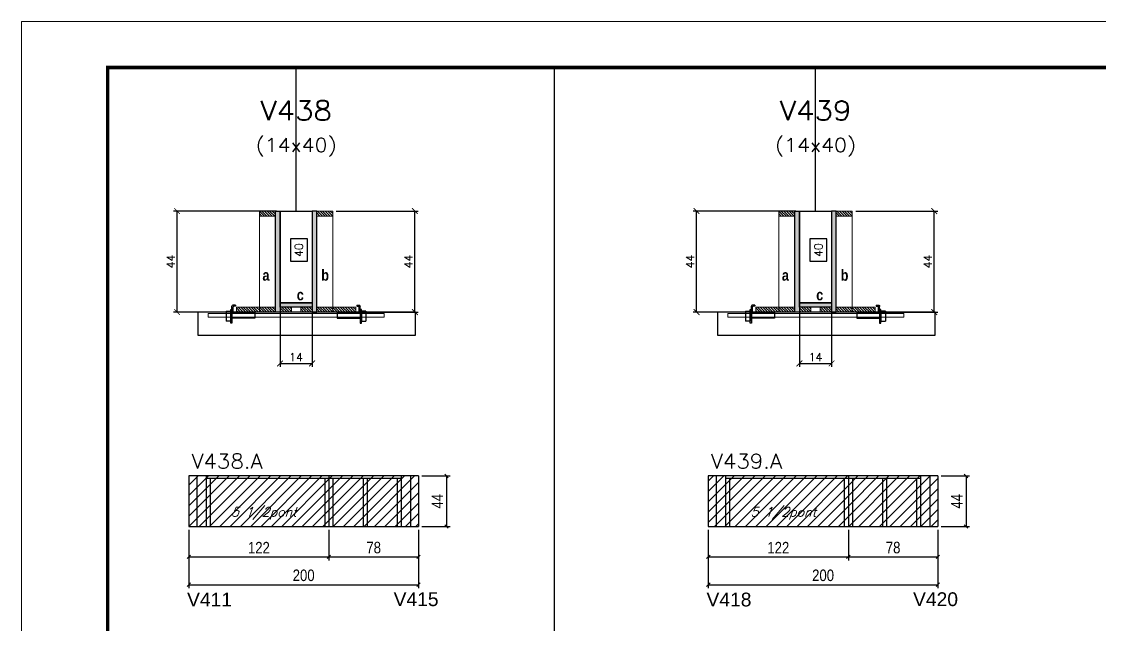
# Model space of a CAD drawing. Extents: x 137137 to 143418, y 10464 to 34486.
# Drawn here: x 137137 to 138076, y 21326 to 21851 of the extents above; entities that cross this region are included whole.
import ezdxf
from ezdxf.enums import TextEntityAlignment as Align

# ---------------------------------------------------------------- set-up
doc = ezdxf.new("R2010")
doc.units = 0
doc.linetypes.add('DASHED', pattern=[0.75, 0.5, -0.25])
doc.linetypes.add('HIDDEN', pattern=[0.375, 0.25, -0.125])
for name, color, linetype in [('5', 5, 'Continuous'), ('barrote', 251, 'Continuous'), ('COTA', 241, 'Continuous'), ('Cota Seção (2x)', 4, 'Continuous'), ('detalhes', 4, 'Continuous'), ('Painéis', 200, 'Continuous'), ('presilha', 1, 'Continuous'), ('Reaproveitamento', 251, 'Continuous'), ('SARR_2.2x7', 40, 'Continuous'), ('SARR_3.5x7', 81, 'Continuous'), ('texto', 7, 'Continuous'), ('Texto de Titulo', 7, 'Continuous'), ('Texto Qtd Sarr', 242, 'Continuous')]:
    doc.layers.add(name, color=color, linetype=linetype)
for name, color, linetype, lineweight in [('CONCRETO', 251, 'Continuous', 25), ('Folhas', 255, 'Continuous', 9), ('Hachura', 251, 'Continuous', 9), ('Madeira', 126, 'Continuous', 18), ('SARRAFO DE PRESSAO', 251, 'DASHED', 9), ('SCO-___-LAJ', 2, 'Continuous', 0), ('Texto Seção', 7, 'Continuous', 15)]:
    doc.layers.add(name, color=color, linetype=linetype, lineweight=lineweight)
doc.styles.add('COTA TECNICA', font='techl___.ttf', dxfattribs={"height": 10})
doc.styles.add('REGUA-120', font='ROMANS.shx', dxfattribs={"height": 15})
doc.styles.add('Romans', font='romans.shx')
doc.styles.get("Standard").update_dxf_attribs({"font": 'arial.ttf'})
doc.styles.add('TECNICA', font='techb___.ttf', dxfattribs={"height": 10})
doc.dimstyles.new('Cota Seção (2x)', dxfattribs={"dimtxt": 7, "dimasz": 5, "dimexe": 3, "dimexo": 3, "dimgap": 2, "dimtad": 3, "dimdec": 1, "dimlfac": 0.5, "dimzin": 12, "dimdsep": 46, "dimtxsty": 'Romans', "dimblk": 'ARCHTICK', "dimcen": 0, "dimclrd": 4, "dimclre": 4, "dimclrt": 1, "dimadec": 1, "dimazin": 3, "dimtfac": 1, "dimtdec": 1, "dimtmove": 0, "dimatfit": 3, "dimldrblk": 'OBLIQUE', "dimfxl": 1, "dimtolj": 1, "dimtzin": 12, "dimarcsym": 0})
doc.dimstyles.new('Cota Seção interna', dxfattribs={"dimtxt": 7, "dimasz": 6, "dimexe": 0.18, "dimexo": 2, "dimgap": -4, "dimtad": 3, "dimdec": 1, "dimlfac": 0.5, "dimzin": 12, "dimdsep": 46, "dimtxsty": 'Romans', "dimblk": 'ARCHTICK', "dimcen": 0.09, "dimse1": 1, "dimse2": 1, "dimsd1": 1, "dimsd2": 1, "dimclrd": 180, "dimclre": 5, "dimclrt": 1, "dimadec": 0, "dimazin": 3, "dimtfac": 1, "dimtdec": 1, "dimtofl": 0, "dimtmove": 0, "dimatfit": 3, "dimldrblk": 'ARCHTICK', "dimfxl": 1, "dimtolj": 1, "dimtzin": 0, "dimarcsym": 0})
doc.dimstyles.new('PAINEL', dxfattribs={"dimtxt": 10, "dimasz": 3, "dimexe": 3, "dimexo": 3, "dimgap": 3, "dimtad": 1, "dimdec": 1, "dimzin": 12, "dimdsep": 46, "dimtxsty": 'COTA TECNICA', "dimblk1": 'OBLIQUE', "dimblk2": 'OBLIQUE', "dimsah": 1, "dimcen": 0.9, "dimclrd": 4, "dimclre": 4, "dimclrt": 240, "dimadec": 1, "dimazin": 3, "dimtfac": 1, "dimtdec": 1, "dimtmove": 0, "dimatfit": 3, "dimfxl": 1, "dimtolj": 1, "dimtzin": 12, "dimarcsym": 0})
pattern_1 = [(315, (160309.0512, 13368.8062), (1.12253202, 1.12253202), [])]
pattern_2 = [(315, (160319.0512, 13368.8062), (1.12253202, 1.12253202), [])]
pattern_3 = [(315, (160761.5338, 13368.8062), (1.12253202, 1.12253202), [])]
pattern_4 = [(315, (160771.5338, 13368.8062), (1.12253202, 1.12253202), [])]
pattern_5 = [(45, (-13.5, -6891.4506), (-4.49012806, 4.49012806), [])]

# ---------------------------------------------------------------- blocks, each defined once
blk = doc.blocks.new('9999999999')
at = {"layer": 'Folhas'}
blk.add_lwpolyline([(98138.98, 34190.21), (99623.98, 34190.21), (99623.98, 35240.21), (98138.98, 35240.21)], close=True, dxfattribs=at)
at = {"layer": 'Folhas', "color": 30, "const_width": 3}
blk.add_lwpolyline([(98213.98, 34230.21), (99583.98, 34230.21), (99583.98, 35200.21), (98213.98, 35200.21)], close=True, dxfattribs=at)
blk = doc.blocks.new('_Oblique')
at = {"color": 0, "linetype": 'ByBlock', "lineweight": -2}
blk.add_line((-0.5, -0.5), (0.5, 0.5), dxfattribs=at)
blk = doc.blocks.new('*D1490')
at = {"layer": 'COTA', "color": 4, "linetype": 'ByBlock', "lineweight": -2, "transparency": 16777216}
for p, q in [((137283.03, 21408.75), (137283.03, 21358.05)), ((137483.03, 21408.75), (137483.03, 21358.05)), ((137283.03, 21361.05), (137483.03, 21361.05))]:
    blk.add_line(p, q, dxfattribs=at)
at = {"layer": 'Defpoints', "color": 0, "linetype": 'ByBlock', "transparency": 16777216}
for p in [(137283.03, 21411.75), (137483.03, 21411.75), (137483.03, 21361.05)]:
    blk.add_point(p, dxfattribs=at)
at = {"layer": 'COTA', "color": 4, "linetype": 'ByBlock', "lineweight": -2, "transparency": 16777216, "xscale": 3, "yscale": 3, "zscale": 3, "rotation": 180}
blk.add_blockref('_Oblique', (137283.03, 21361.05), dxfattribs=at)
at = {"layer": 'COTA', "color": 4, "linetype": 'ByBlock', "lineweight": -2, "transparency": 16777216, "xscale": 3, "yscale": 3, "zscale": 3}
blk.add_blockref('_Oblique', (137483.03, 21361.05), dxfattribs=at)
at = {"layer": 'COTA', "color": 240, "linetype": 'ByBlock', "transparency": 16777216, "insert": (137383.03, 21369.16), "char_height": 10, "attachment_point": 5, "style": 'COTA TECNICA'}
blk.add_mtext('\\A1;200', dxfattribs=at)
blk = doc.blocks.new('_ArchTick')
at = {"color": 0, "linetype": 'ByBlock', "const_width": 0.15}
blk.add_lwpolyline([(-0.5, -0.5), (0.5, 0.5)], dxfattribs=at)
blk = doc.blocks.new('*D1491')
at = {"layer": 'COTA', "color": 4, "lineweight": -2, "transparency": 16777216}
for p, q in [((137359.43, 21686.45), (137269.78, 21686.45)), ((137272.78, 21598.45), (137272.78, 21686.45)), ((137321.43, 21598.45), (137269.78, 21598.45))]:
    blk.add_line(p, q, dxfattribs=at)
at = {"layer": 'Defpoints', "color": 0, "transparency": 16777216}
for p in [(137272.78, 21686.45), (137362.43, 21686.45), (137324.43, 21598.45)]:
    blk.add_point(p, dxfattribs=at)
at = {"layer": 'COTA', "color": 4, "lineweight": -2, "transparency": 16777216, "xscale": 5, "yscale": 5, "zscale": 5}
for p, rotation in [((137272.78, 21686.45), 90), ((137272.78, 21598.45), 270)]:
    blk.add_blockref('_ArchTick', p, dxfattribs=dict(at, rotation=rotation))
at = {"layer": 'COTA', "color": 1, "transparency": 16777216, "insert": (137267.28, 21642.45), "char_height": 7, "attachment_point": 5, "rotation": 90, "style": 'Romans'}
blk.add_mtext('\\A1;44', dxfattribs=at)
blk = doc.blocks.new('*D1492')
at = {"layer": 'COTA', "color": 4, "lineweight": -2, "transparency": 16777216}
for p, q in [((137411.42, 21686.45), (137482.91, 21686.45)), ((137479.91, 21598.45), (137479.91, 21686.45)), ((137431.43, 21598.45), (137482.91, 21598.45))]:
    blk.add_line(p, q, dxfattribs=at)
at = {"layer": 'Defpoints', "color": 0, "transparency": 16777216}
for p in [(137408.42, 21686.45), (137479.91, 21686.45), (137428.43, 21598.45)]:
    blk.add_point(p, dxfattribs=at)
at = {"layer": 'COTA', "color": 4, "lineweight": -2, "transparency": 16777216, "xscale": 5, "yscale": 5, "zscale": 5}
for p, rotation in [((137479.91, 21686.45), 90), ((137479.91, 21598.45), 270)]:
    blk.add_blockref('_ArchTick', p, dxfattribs=dict(at, rotation=rotation))
at = {"layer": 'COTA', "color": 1, "transparency": 16777216, "insert": (137474.41, 21642.45), "char_height": 7, "attachment_point": 5, "rotation": 90, "style": 'Romans'}
blk.add_mtext('\\A1;44', dxfattribs=at)
blk = doc.blocks.new('*D1493')
at = {"layer": 'Cota Seção (2x)', "color": 180, "lineweight": -2, "transparency": 16777216}
for p, q in [((137386.43, 21662.12), (137371.43, 21662.12)), ((137371.43, 21662.12), (137371.43, 21642.78)), ((137386.43, 21642.78), (137386.43, 21662.12)), ((137371.43, 21642.78), (137386.43, 21642.78))]:
    blk.add_line(p, q, dxfattribs=at)
at = {"layer": 'Defpoints', "color": 0, "transparency": 16777216}
for p in [(137390.42, 21686.45), (137390.43, 21686.45), (137390.43, 21606.45)]:
    blk.add_point(p, dxfattribs=at)
at = {"layer": 'Cota Seção (2x)', "color": 1, "transparency": 16777216, "insert": (137378.93, 21652.45), "char_height": 7, "attachment_point": 5, "rotation": 90, "style": 'Romans'}
blk.add_mtext('\\A1;40', dxfattribs=at)
blk = doc.blocks.new('titulo1')
at = {"layer": 'Defpoints', "color": 252, "linetype": 'HIDDEN', "ltscale": 2}
blk.add_line((0, 0), (0, 125), dxfattribs=at)
at = {"layer": 'Defpoints', "style": 'Romans', "oblique": 15}
blk.add_attdef('FOLHA', text='', height=10, dxfattribs=at).set_placement((0, 15.58), align=Align.MIDDLE_CENTER)
at = {"layer": 'Texto Qtd Sarr', "color": 3, "style": 'Romans', "oblique": 15}
for tag, height, p in [('TITULO', 17, (0, 71.45)), ('SEÇÃO', 12, (0, 41.55))]:
    blk.add_attdef(tag, text='', height=height, dxfattribs=at).set_placement(p, align=Align.MIDDLE_CENTER)
blk = doc.blocks.new('PRESILHA METÁLICA 1')
at = {"layer": 'presilha'}
for p, q in [((6, 15.5), (7.5, 15.5)), ((6, -2.5), (6, 15.5)), ((7.5, 10.6), (7.5, 19.9)), ((7.5, 15.5), (7.5, -2.5)), ((12, 21), (8.6, 21)), ((9, 11.6), (9, 18.9)), ((12, 19.5), (9.6, 19.5)), ((12, 21), (12, 19.5)), ((0, 13), (6, 13)), ((0, 13), (0, 0)), ((6, 0), (0, 0)), ((6, 13), (6, 0)), ((37.5, 4.1), (7.5, 4.1)), ((37.5, 11), (9.6, 11)), ((37.5, 11), (37.5, 4.1)), ((7.5, -2.5), (6, -2.5))]:
    blk.add_line(p, q, dxfattribs=at)
for centre, radius, start, end in [((8.6, 19.9), 1.14, 90, 180), ((9.6, 18.9), 0.57, 90, 180), ((9.6, 11.6), 0.57, 180, 270)]:
    blk.add_arc(centre, radius, start, end, dxfattribs=at)
blk = doc.blocks.new('*D1494')
at = {"layer": 'COTA', "color": 4, "lineweight": -2, "transparency": 16777216}
for p, q in [((137362.43, 21599.85), (137362.43, 21550.72)), ((137390.43, 21599.85), (137390.43, 21550.72)), ((137362.43, 21553.72), (137390.43, 21553.72))]:
    blk.add_line(p, q, dxfattribs=at)
at = {"layer": 'Defpoints', "color": 0, "transparency": 16777216}
for p in [(137362.43, 21602.85), (137390.43, 21602.85), (137390.43, 21553.72)]:
    blk.add_point(p, dxfattribs=at)
at = {"layer": 'COTA', "color": 4, "lineweight": -2, "transparency": 16777216, "xscale": 5, "yscale": 5, "zscale": 5, "rotation": 180}
blk.add_blockref('_ArchTick', (137362.43, 21553.72), dxfattribs=at)
at = {"layer": 'COTA', "color": 4, "lineweight": -2, "transparency": 16777216, "xscale": 5, "yscale": 5, "zscale": 5}
blk.add_blockref('_ArchTick', (137390.43, 21553.72), dxfattribs=at)
at = {"layer": 'COTA', "color": 1, "transparency": 16777216, "insert": (137376.43, 21559.22), "char_height": 7, "attachment_point": 5, "style": 'Romans'}
blk.add_mtext('\\A1;14', dxfattribs=at)
blk = doc.blocks.new('*D1499')
at = {"layer": 'COTA', "color": 4, "linetype": 'ByBlock', "lineweight": -2, "transparency": 16777216}
for p, q in [((137486.03, 21455.75), (137510.56, 21455.75)), ((137507.56, 21455.75), (137507.56, 21411.75)), ((137486.03, 21411.75), (137510.56, 21411.75))]:
    blk.add_line(p, q, dxfattribs=at)
at = {"layer": 'Defpoints', "color": 0, "linetype": 'ByBlock', "transparency": 16777216}
for p in [(137483.03, 21455.75), (137483.03, 21411.75), (137507.56, 21411.75)]:
    blk.add_point(p, dxfattribs=at)
at = {"layer": 'COTA', "color": 4, "linetype": 'ByBlock', "lineweight": -2, "transparency": 16777216, "xscale": 3, "yscale": 3, "zscale": 3}
for p, rotation in [((137507.56, 21455.75), 90), ((137507.56, 21411.75), 270)]:
    blk.add_blockref('_Oblique', p, dxfattribs=dict(at, rotation=rotation))
at = {"layer": 'COTA', "color": 240, "linetype": 'ByBlock', "transparency": 16777216, "insert": (137499.49, 21433.75), "char_height": 10, "attachment_point": 5, "rotation": 90, "style": 'COTA TECNICA'}
blk.add_mtext('\\A1;44', dxfattribs=at)
blk = doc.blocks.new('*D1535')
at = {"layer": 'COTA', "color": 4, "linetype": 'ByBlock', "lineweight": -2, "transparency": 16777216}
for p, q in [((137735.51, 21408.75), (137735.51, 21358.05)), ((137935.51, 21408.75), (137935.51, 21358.05)), ((137735.51, 21361.05), (137935.51, 21361.05))]:
    blk.add_line(p, q, dxfattribs=at)
at = {"layer": 'Defpoints', "color": 0, "linetype": 'ByBlock', "transparency": 16777216}
for p in [(137735.51, 21411.75), (137935.51, 21411.75), (137935.51, 21361.05)]:
    blk.add_point(p, dxfattribs=at)
at = {"layer": 'COTA', "color": 4, "linetype": 'ByBlock', "lineweight": -2, "transparency": 16777216, "xscale": 3, "yscale": 3, "zscale": 3, "rotation": 180}
blk.add_blockref('_Oblique', (137735.51, 21361.05), dxfattribs=at)
at = {"layer": 'COTA', "color": 4, "linetype": 'ByBlock', "lineweight": -2, "transparency": 16777216, "xscale": 3, "yscale": 3, "zscale": 3}
blk.add_blockref('_Oblique', (137935.51, 21361.05), dxfattribs=at)
at = {"layer": 'COTA', "color": 240, "linetype": 'ByBlock', "transparency": 16777216, "insert": (137835.51, 21369.16), "char_height": 10, "attachment_point": 5, "style": 'COTA TECNICA'}
blk.add_mtext('\\A1;200', dxfattribs=at)
blk = doc.blocks.new('*D1536')
at = {"layer": 'COTA', "color": 4, "lineweight": -2, "transparency": 16777216}
for p, q in [((137811.91, 21686.45), (137722.26, 21686.45)), ((137725.26, 21598.45), (137725.26, 21686.45)), ((137773.91, 21598.45), (137722.26, 21598.45))]:
    blk.add_line(p, q, dxfattribs=at)
at = {"layer": 'Defpoints', "color": 0, "transparency": 16777216}
for p in [(137725.26, 21686.45), (137814.91, 21686.45), (137776.91, 21598.45)]:
    blk.add_point(p, dxfattribs=at)
at = {"layer": 'COTA', "color": 4, "lineweight": -2, "transparency": 16777216, "xscale": 5, "yscale": 5, "zscale": 5}
for p, rotation in [((137725.26, 21686.45), 90), ((137725.26, 21598.45), 270)]:
    blk.add_blockref('_ArchTick', p, dxfattribs=dict(at, rotation=rotation))
at = {"layer": 'COTA', "color": 1, "transparency": 16777216, "insert": (137719.76, 21642.45), "char_height": 7, "attachment_point": 5, "rotation": 90, "style": 'Romans'}
blk.add_mtext('\\A1;44', dxfattribs=at)
blk = doc.blocks.new('*D1537')
at = {"layer": 'COTA', "color": 4, "lineweight": -2, "transparency": 16777216}
for p, q in [((137863.9, 21686.45), (137935.39, 21686.45)), ((137932.39, 21598.45), (137932.39, 21686.45)), ((137883.91, 21598.45), (137935.39, 21598.45))]:
    blk.add_line(p, q, dxfattribs=at)
at = {"layer": 'Defpoints', "color": 0, "transparency": 16777216}
for p in [(137860.9, 21686.45), (137932.39, 21686.45), (137880.91, 21598.45)]:
    blk.add_point(p, dxfattribs=at)
at = {"layer": 'COTA', "color": 4, "lineweight": -2, "transparency": 16777216, "xscale": 5, "yscale": 5, "zscale": 5}
for p, rotation in [((137932.39, 21686.45), 90), ((137932.39, 21598.45), 270)]:
    blk.add_blockref('_ArchTick', p, dxfattribs=dict(at, rotation=rotation))
at = {"layer": 'COTA', "color": 1, "transparency": 16777216, "insert": (137926.89, 21642.45), "char_height": 7, "attachment_point": 5, "rotation": 90, "style": 'Romans'}
blk.add_mtext('\\A1;44', dxfattribs=at)
blk = doc.blocks.new('*D1538')
at = {"layer": 'Cota Seção (2x)', "color": 180, "lineweight": -2, "transparency": 16777216}
for p, q in [((137838.91, 21662.12), (137823.91, 21662.12)), ((137823.91, 21662.12), (137823.91, 21642.78)), ((137838.91, 21642.78), (137838.91, 21662.12)), ((137823.91, 21642.78), (137838.91, 21642.78))]:
    blk.add_line(p, q, dxfattribs=at)
at = {"layer": 'Defpoints', "color": 0, "transparency": 16777216}
for p in [(137842.9, 21686.45), (137842.91, 21686.45), (137842.91, 21606.45)]:
    blk.add_point(p, dxfattribs=at)
at = {"layer": 'Cota Seção (2x)', "color": 1, "transparency": 16777216, "insert": (137831.41, 21652.45), "char_height": 7, "attachment_point": 5, "rotation": 90, "style": 'Romans'}
blk.add_mtext('\\A1;40', dxfattribs=at)
blk = doc.blocks.new('*D1539')
at = {"layer": 'COTA', "color": 4, "lineweight": -2, "transparency": 16777216}
for p, q in [((137814.91, 21599.85), (137814.91, 21550.72)), ((137842.91, 21599.85), (137842.91, 21550.72)), ((137814.91, 21553.72), (137842.91, 21553.72))]:
    blk.add_line(p, q, dxfattribs=at)
at = {"layer": 'Defpoints', "color": 0, "transparency": 16777216}
for p in [(137814.91, 21602.85), (137842.91, 21602.85), (137842.91, 21553.72)]:
    blk.add_point(p, dxfattribs=at)
at = {"layer": 'COTA', "color": 4, "lineweight": -2, "transparency": 16777216, "xscale": 5, "yscale": 5, "zscale": 5, "rotation": 180}
blk.add_blockref('_ArchTick', (137814.91, 21553.72), dxfattribs=at)
at = {"layer": 'COTA', "color": 4, "lineweight": -2, "transparency": 16777216, "xscale": 5, "yscale": 5, "zscale": 5}
blk.add_blockref('_ArchTick', (137842.91, 21553.72), dxfattribs=at)
at = {"layer": 'COTA', "color": 1, "transparency": 16777216, "insert": (137828.91, 21559.22), "char_height": 7, "attachment_point": 5, "style": 'Romans'}
blk.add_mtext('\\A1;14', dxfattribs=at)
blk = doc.blocks.new('*D1540')
at = {"layer": 'COTA', "color": 4, "linetype": 'ByBlock', "lineweight": -2, "transparency": 16777216}
for p, q in [((137938.51, 21455.75), (137963.04, 21455.75)), ((137960.04, 21455.75), (137960.04, 21411.75)), ((137938.51, 21411.75), (137963.04, 21411.75))]:
    blk.add_line(p, q, dxfattribs=at)
at = {"layer": 'Defpoints', "color": 0, "linetype": 'ByBlock', "transparency": 16777216}
for p in [(137935.51, 21455.75), (137935.51, 21411.75), (137960.04, 21411.75)]:
    blk.add_point(p, dxfattribs=at)
at = {"layer": 'COTA', "color": 4, "linetype": 'ByBlock', "lineweight": -2, "transparency": 16777216, "xscale": 3, "yscale": 3, "zscale": 3}
for p, rotation in [((137960.04, 21455.75), 90), ((137960.04, 21411.75), 270)]:
    blk.add_blockref('_Oblique', p, dxfattribs=dict(at, rotation=rotation))
at = {"layer": 'COTA', "color": 240, "linetype": 'ByBlock', "transparency": 16777216, "insert": (137951.97, 21433.75), "char_height": 10, "attachment_point": 5, "rotation": 90, "style": 'COTA TECNICA'}
blk.add_mtext('\\A1;44', dxfattribs=at)
blk = doc.blocks.new('*D1543')
at = {"layer": 'COTA', "color": 4, "linetype": 'ByBlock', "lineweight": -2, "transparency": 16777216}
for p, q in [((137283.03, 21408.75), (137283.03, 21382.23)), ((137405.03, 21408.75), (137405.03, 21382.23)), ((137283.03, 21385.23), (137405.03, 21385.23))]:
    blk.add_line(p, q, dxfattribs=at)
at = {"layer": 'Defpoints', "color": 0, "linetype": 'ByBlock', "transparency": 16777216}
for p in [(137283.03, 21411.75), (137405.03, 21411.75), (137405.03, 21385.23)]:
    blk.add_point(p, dxfattribs=at)
at = {"layer": 'COTA', "color": 4, "linetype": 'ByBlock', "lineweight": -2, "transparency": 16777216, "xscale": 3, "yscale": 3, "zscale": 3, "rotation": 180}
blk.add_blockref('_Oblique', (137283.03, 21385.23), dxfattribs=at)
at = {"layer": 'COTA', "color": 4, "linetype": 'ByBlock', "lineweight": -2, "transparency": 16777216, "xscale": 3, "yscale": 3, "zscale": 3}
blk.add_blockref('_Oblique', (137405.03, 21385.23), dxfattribs=at)
at = {"layer": 'COTA', "color": 240, "linetype": 'ByBlock', "transparency": 16777216, "insert": (137344.03, 21393.28), "char_height": 10, "attachment_point": 5, "style": 'COTA TECNICA'}
blk.add_mtext('\\A1;122', dxfattribs=at)
blk = doc.blocks.new('*D1544')
at = {"layer": 'COTA', "color": 4, "linetype": 'ByBlock', "lineweight": -2, "transparency": 16777216}
for p, q in [((137405.03, 21408.75), (137405.03, 21382.23)), ((137483.03, 21408.75), (137483.03, 21382.23)), ((137405.03, 21385.23), (137483.03, 21385.23))]:
    blk.add_line(p, q, dxfattribs=at)
at = {"layer": 'Defpoints', "color": 0, "linetype": 'ByBlock', "transparency": 16777216}
for p in [(137405.03, 21411.75), (137483.03, 21411.75), (137483.03, 21385.23)]:
    blk.add_point(p, dxfattribs=at)
at = {"layer": 'COTA', "color": 4, "linetype": 'ByBlock', "lineweight": -2, "transparency": 16777216, "xscale": 3, "yscale": 3, "zscale": 3, "rotation": 180}
blk.add_blockref('_Oblique', (137405.03, 21385.23), dxfattribs=at)
at = {"layer": 'COTA', "color": 4, "linetype": 'ByBlock', "lineweight": -2, "transparency": 16777216, "xscale": 3, "yscale": 3, "zscale": 3}
blk.add_blockref('_Oblique', (137483.03, 21385.23), dxfattribs=at)
at = {"layer": 'COTA', "color": 240, "linetype": 'ByBlock', "transparency": 16777216, "insert": (137444.03, 21393.32), "char_height": 10, "attachment_point": 5, "style": 'COTA TECNICA'}
blk.add_mtext('\\A1;78', dxfattribs=at)
blk = doc.blocks.new('*D1547')
at = {"layer": 'COTA', "color": 4, "linetype": 'ByBlock', "lineweight": -2, "transparency": 16777216}
for p, q in [((137735.51, 21408.75), (137735.51, 21382.23)), ((137857.51, 21408.75), (137857.51, 21382.23)), ((137735.51, 21385.23), (137857.51, 21385.23))]:
    blk.add_line(p, q, dxfattribs=at)
at = {"layer": 'Defpoints', "color": 0, "linetype": 'ByBlock', "transparency": 16777216}
for p in [(137735.51, 21411.75), (137857.51, 21411.75), (137857.51, 21385.23)]:
    blk.add_point(p, dxfattribs=at)
at = {"layer": 'COTA', "color": 4, "linetype": 'ByBlock', "lineweight": -2, "transparency": 16777216, "xscale": 3, "yscale": 3, "zscale": 3, "rotation": 180}
blk.add_blockref('_Oblique', (137735.51, 21385.23), dxfattribs=at)
at = {"layer": 'COTA', "color": 4, "linetype": 'ByBlock', "lineweight": -2, "transparency": 16777216, "xscale": 3, "yscale": 3, "zscale": 3}
blk.add_blockref('_Oblique', (137857.51, 21385.23), dxfattribs=at)
at = {"layer": 'COTA', "color": 240, "linetype": 'ByBlock', "transparency": 16777216, "insert": (137796.51, 21393.28), "char_height": 10, "attachment_point": 5, "style": 'COTA TECNICA'}
blk.add_mtext('\\A1;122', dxfattribs=at)
blk = doc.blocks.new('*D1548')
at = {"layer": 'COTA', "color": 4, "linetype": 'ByBlock', "lineweight": -2, "transparency": 16777216}
for p, q in [((137857.51, 21408.75), (137857.51, 21382.23)), ((137935.51, 21408.75), (137935.51, 21382.23)), ((137857.51, 21385.23), (137935.51, 21385.23))]:
    blk.add_line(p, q, dxfattribs=at)
at = {"layer": 'Defpoints', "color": 0, "linetype": 'ByBlock', "transparency": 16777216}
for p in [(137857.51, 21411.75), (137935.51, 21411.75), (137935.51, 21385.23)]:
    blk.add_point(p, dxfattribs=at)
at = {"layer": 'COTA', "color": 4, "linetype": 'ByBlock', "lineweight": -2, "transparency": 16777216, "xscale": 3, "yscale": 3, "zscale": 3, "rotation": 180}
blk.add_blockref('_Oblique', (137857.51, 21385.23), dxfattribs=at)
at = {"layer": 'COTA', "color": 4, "linetype": 'ByBlock', "lineweight": -2, "transparency": 16777216, "xscale": 3, "yscale": 3, "zscale": 3}
blk.add_blockref('_Oblique', (137935.51, 21385.23), dxfattribs=at)
at = {"layer": 'COTA', "color": 240, "linetype": 'ByBlock', "transparency": 16777216, "insert": (137896.51, 21393.32), "char_height": 10, "attachment_point": 5, "style": 'COTA TECNICA'}
blk.add_mtext('\\A1;78', dxfattribs=at)

msp = doc.modelspace()

# ---------------------------------------------------------------- hatches: boundary and pattern name
at = {"layer": 'Hachura'}
h = msp.add_hatch(dxfattribs=at)
h.set_pattern_fill('ANSI31', color=256, scale=0.5, angle=270, style=0)
h.set_pattern_definition([(315, (160319.0512, 13378.8062), (1.12253202, 1.12253202), [])])
h.paths.add_polyline_path([(137358.43, 21682.05), (137358.43, 21686.45), (137344.43, 21686.45), (137344.43, 21682.05)])
h = msp.add_hatch(color=256, dxfattribs=at)
h.dxf.hatch_style = 1
h.paths.add_polyline_path([(137358.43, 21686.45), (137362.43, 21686.45), (137362.43, 21598.45), (137358.43, 21598.45)])
h = msp.add_hatch(color=256, dxfattribs=at)
h.dxf.hatch_style = 1
h.paths.add_polyline_path([(137394.42, 21686.45), (137390.42, 21686.45), (137390.43, 21598.45), (137394.43, 21598.45)])
h = msp.add_hatch(dxfattribs=at)
h.set_pattern_fill('ANSI31', color=256, scale=0.5, angle=270, style=0)
h.set_pattern_definition([(315, (160309.0608, 13378.8062), (1.12253202, 1.12253202), [])])
h.paths.add_polyline_path([(137394.42, 21682.05), (137394.42, 21686.45), (137408.42, 21686.45), (137408.42, 21682.05)])
h = msp.add_hatch(dxfattribs=at)
h.set_pattern_fill('ANSI31', color=256, scale=0.5, angle=270, style=0)
h.set_pattern_definition([(315, (160771.5338, 13378.8062), (1.12253202, 1.12253202), [])])
h.paths.add_polyline_path([(137810.91, 21682.05), (137810.91, 21686.45), (137796.91, 21686.45), (137796.91, 21682.05)])
h = msp.add_hatch(color=256, dxfattribs=at)
h.dxf.hatch_style = 1
h.paths.add_polyline_path([(137810.91, 21686.45), (137814.91, 21686.45), (137814.91, 21598.45), (137810.91, 21598.45)])
h = msp.add_hatch(color=256, dxfattribs=at)
h.dxf.hatch_style = 1
h.paths.add_polyline_path([(137846.9, 21686.45), (137842.9, 21686.45), (137842.91, 21598.45), (137846.91, 21598.45)])
h = msp.add_hatch(dxfattribs=at)
h.set_pattern_fill('ANSI31', color=256, scale=0.5, angle=270, style=0)
h.set_pattern_definition([(315, (160761.5435, 13378.8062), (1.12253202, 1.12253202), [])])
h.paths.add_polyline_path([(137846.9, 21682.05), (137846.9, 21686.45), (137860.9, 21686.45), (137860.9, 21682.05)])
h = msp.add_hatch(color=256, dxfattribs=at)
h.dxf.hatch_style = 1
h.paths.add_polyline_path([(137362.43, 21602.85), (137362.43, 21606.45), (137390.43, 21606.45), (137390.43, 21602.85)])
h = msp.add_hatch(color=256, dxfattribs=at)
h.dxf.hatch_style = 1
h.paths.add_polyline_path([(137814.91, 21602.85), (137814.91, 21606.45), (137842.91, 21606.45), (137842.91, 21602.85)])
h = msp.add_hatch(dxfattribs=at)
h.set_pattern_fill('ANSI31', color=256, scale=0.5, angle=270, style=0)
h.set_pattern_definition(pattern_2)
h.paths.add_polyline_path([(137324.43, 21598.45), (137324.43, 21602.85), (137344.43, 21602.85), (137344.43, 21598.45)])
h = msp.add_hatch(dxfattribs=at)
h.set_pattern_fill('ANSI31', color=256, scale=0.5, angle=270, style=0)
h.set_pattern_definition([(315, (160319.0512, 13295.2062), (1.12253202, 1.12253202), [])])
h.paths.add_polyline_path([(137358.43, 21598.45), (137358.43, 21602.85), (137344.43, 21602.85), (137344.43, 21598.45)])
h = msp.add_hatch(dxfattribs=at)
h.set_pattern_fill('ANSI31', color=256, scale=0.5, angle=270, style=0)
h.set_pattern_definition(pattern_2)
h.paths.add_polyline_path([(137362.43, 21598.45), (137362.43, 21602.85), (137372.43, 21602.85), (137372.43, 21598.45)])
h = msp.add_hatch(dxfattribs=at)
h.set_pattern_fill('ANSI31', color=256, scale=0.5, angle=270, style=0)
h.set_pattern_definition(pattern_1)
h.paths.add_polyline_path([(137390.43, 21598.45), (137390.43, 21602.85), (137380.43, 21602.85), (137380.43, 21598.45)])
h = msp.add_hatch(dxfattribs=at)
h.set_pattern_fill('ANSI31', color=256, scale=0.5, angle=270, style=0)
h.set_pattern_definition([(315, (160309.0512, 13295.2062), (1.12253202, 1.12253202), [])])
h.paths.add_polyline_path([(137394.43, 21598.45), (137394.43, 21602.85), (137408.43, 21602.85), (137408.43, 21598.45)])
h = msp.add_hatch(dxfattribs=at)
h.set_pattern_fill('ANSI31', color=256, scale=0.5, angle=270, style=0)
h.set_pattern_definition(pattern_1)
h.paths.add_polyline_path([(137428.43, 21598.45), (137428.43, 21602.85), (137408.43, 21602.85), (137408.43, 21598.45)])
h = msp.add_hatch(dxfattribs=at)
h.set_pattern_fill('ANSI31', color=256, scale=0.5, angle=270, style=0)
h.set_pattern_definition(pattern_4)
h.paths.add_polyline_path([(137776.91, 21598.45), (137776.91, 21602.85), (137796.91, 21602.85), (137796.91, 21598.45)])
h = msp.add_hatch(dxfattribs=at)
h.set_pattern_fill('ANSI31', color=256, scale=0.5, angle=270, style=0)
h.set_pattern_definition([(315, (160771.5338, 13295.2062), (1.12253202, 1.12253202), [])])
h.paths.add_polyline_path([(137810.91, 21598.45), (137810.91, 21602.85), (137796.91, 21602.85), (137796.91, 21598.45)])
h = msp.add_hatch(dxfattribs=at)
h.set_pattern_fill('ANSI31', color=256, scale=0.5, angle=270, style=0)
h.set_pattern_definition(pattern_4)
h.paths.add_polyline_path([(137814.91, 21598.45), (137814.91, 21602.85), (137824.91, 21602.85), (137824.91, 21598.45)])
h = msp.add_hatch(dxfattribs=at)
h.set_pattern_fill('ANSI31', color=256, scale=0.5, angle=270, style=0)
h.set_pattern_definition(pattern_3)
h.paths.add_polyline_path([(137842.91, 21598.45), (137842.91, 21602.85), (137832.91, 21602.85), (137832.91, 21598.45)])
h = msp.add_hatch(dxfattribs=at)
h.set_pattern_fill('ANSI31', color=256, scale=0.5, angle=270, style=0)
h.set_pattern_definition([(315, (160761.5338, 13295.2062), (1.12253202, 1.12253202), [])])
h.paths.add_polyline_path([(137846.91, 21598.45), (137846.91, 21602.85), (137860.91, 21602.85), (137860.91, 21598.45)])
h = msp.add_hatch(dxfattribs=at)
h.set_pattern_fill('ANSI31', color=256, scale=0.5, angle=270, style=0)
h.set_pattern_definition(pattern_3)
h.paths.add_polyline_path([(137880.91, 21598.45), (137880.91, 21602.85), (137860.91, 21602.85), (137860.91, 21598.45)])
at = {"layer": 'Reaproveitamento', "linetype": 'ByBlock'}
h = msp.add_hatch(dxfattribs=at)
h.set_pattern_fill('ANSI31', color=256, scale=2)
h.set_pattern_definition(pattern_5)
h.paths.add_polyline_path([(137283.03, 21455.75), (137283.03, 21411.75), (137405.03, 21411.75), (137405.03, 21455.75)])
h = msp.add_hatch(dxfattribs=at)
h.set_pattern_fill('ANSI31', color=256, scale=2)
h.set_pattern_definition(pattern_5)
h.paths.add_polyline_path([(137405.03, 21455.75), (137405.03, 21411.75), (137483.03, 21411.75), (137483.03, 21455.75)])
h = msp.add_hatch(dxfattribs=at)
h.set_pattern_fill('ANSI31', color=256, scale=2)
h.set_pattern_definition(pattern_5)
h.paths.add_polyline_path([(137735.51, 21455.75), (137735.51, 21411.75), (137857.51, 21411.75), (137857.51, 21455.75)])
h = msp.add_hatch(dxfattribs=at)
h.set_pattern_fill('ANSI31', color=256, scale=2)
h.set_pattern_definition(pattern_5)
h.paths.add_polyline_path([(137857.51, 21455.75), (137857.51, 21411.75), (137935.51, 21411.75), (137935.51, 21455.75)])

# ---------------------------------------------------------------- linework, layer by layer
at = {"layer": 'barrote'}
for points in [[(137290.98, 21578.45), (137480.56, 21578.45), (137480.56, 21598.45), (137290.98, 21598.45)], [(137743.46, 21578.45), (137933.04, 21578.45), (137933.04, 21598.45), (137743.46, 21598.45)]]:
    msp.add_lwpolyline(points, close=True, dxfattribs=at)
at = {"layer": 'CONCRETO'}
for points in [[(137362.43, 21686.45), (137362.43, 21686.45), (137362.43, 21686.45), (137362.43, 21686.45), (137390.43, 21686.45), (137390.43, 21686.45), (137390.43, 21686.45), (137390.43, 21606.45), (137362.43, 21606.45), (137362.43, 21686.45)], [(137814.91, 21686.45), (137814.91, 21686.45), (137814.91, 21686.45), (137814.91, 21686.45), (137842.91, 21686.45), (137842.91, 21686.45), (137842.91, 21686.45), (137842.91, 21606.45), (137814.91, 21606.45), (137814.91, 21686.45)]]:
    msp.add_lwpolyline(points, close=True, dxfattribs=at)
at = {"layer": 'COTA', "linetype": 'ByBlock'}
msp.add_line((137601.16, 21811.45), (137601.16, 21040.69), dxfattribs=at)
at = {"layer": 'Madeira'}
for points in [[(137358.43, 21682.05), (137358.43, 21686.45), (137344.43, 21686.45), (137344.43, 21682.05)], [(137358.43, 21686.45), (137344.43, 21686.45), (137344.43, 21598.45), (137358.43, 21598.45)], [(137394.42, 21682.05), (137394.42, 21686.45), (137408.42, 21686.45), (137408.42, 21682.05)], [(137394.42, 21686.45), (137408.42, 21686.45), (137408.43, 21598.45), (137394.43, 21598.45)], [(137810.91, 21682.05), (137810.91, 21686.45), (137796.91, 21686.45), (137796.91, 21682.05)], [(137810.91, 21686.45), (137796.91, 21686.45), (137796.91, 21598.45), (137810.91, 21598.45)], [(137846.9, 21682.05), (137846.9, 21686.45), (137860.9, 21686.45), (137860.9, 21682.05)], [(137846.9, 21686.45), (137860.9, 21686.45), (137860.91, 21598.45), (137846.91, 21598.45)], [(137324.43, 21598.45), (137324.43, 21602.85), (137344.43, 21602.85), (137344.43, 21598.45)], [(137358.43, 21598.45), (137358.43, 21602.85), (137344.43, 21602.85), (137344.43, 21598.45)], [(137362.43, 21598.45), (137362.43, 21602.85), (137372.43, 21602.85), (137372.43, 21598.45)], [(137390.43, 21598.45), (137390.43, 21602.85), (137380.43, 21602.85), (137380.43, 21598.45)], [(137394.43, 21598.45), (137394.43, 21602.85), (137408.43, 21602.85), (137408.43, 21598.45)], [(137428.43, 21598.45), (137428.43, 21602.85), (137408.43, 21602.85), (137408.43, 21598.45)], [(137776.91, 21598.45), (137776.91, 21602.85), (137796.91, 21602.85), (137796.91, 21598.45)], [(137810.91, 21598.45), (137810.91, 21602.85), (137796.91, 21602.85), (137796.91, 21598.45)], [(137814.91, 21598.45), (137814.91, 21602.85), (137824.91, 21602.85), (137824.91, 21598.45)], [(137842.91, 21598.45), (137842.91, 21602.85), (137832.91, 21602.85), (137832.91, 21598.45)], [(137846.91, 21598.45), (137846.91, 21602.85), (137860.91, 21602.85), (137860.91, 21598.45)], [(137880.91, 21598.45), (137880.91, 21602.85), (137860.91, 21602.85), (137860.91, 21598.45)]]:
    msp.add_lwpolyline(points, close=True, dxfattribs=at)
at = {"layer": 'Painéis', "linetype": 'ByBlock'}
for p, q in [((137283.03, 21455.75), (137283.03, 21411.75)), ((137483.03, 21455.75), (137283.03, 21455.75)), ((137405.03, 21455.75), (137405.03, 21411.75)), ((137483.03, 21455.75), (137483.03, 21411.75)), ((137735.51, 21455.75), (137735.51, 21411.75)), ((137935.51, 21455.75), (137735.51, 21455.75)), ((137857.51, 21455.75), (137857.51, 21411.75)), ((137935.51, 21455.75), (137935.51, 21411.75)), ((137283.03, 21411.75), (137483.03, 21411.75)), ((137735.51, 21411.75), (137935.51, 21411.75))]:
    msp.add_line(p, q, dxfattribs=at)
at = {"layer": 'Painéis'}
for points in [[(137358.43, 21686.45), (137362.43, 21686.45), (137362.43, 21598.45), (137358.43, 21598.45)], [(137394.42, 21686.45), (137390.42, 21686.45), (137390.43, 21598.45), (137394.43, 21598.45)], [(137810.91, 21686.45), (137814.91, 21686.45), (137814.91, 21598.45), (137810.91, 21598.45)], [(137846.9, 21686.45), (137842.9, 21686.45), (137842.91, 21598.45), (137846.91, 21598.45)], [(137362.43, 21602.85), (137362.43, 21606.45), (137390.43, 21606.45), (137390.43, 21602.85)], [(137814.91, 21602.85), (137814.91, 21606.45), (137842.91, 21606.45), (137842.91, 21602.85)]]:
    msp.add_lwpolyline(points, close=True, dxfattribs=at)
at = {"layer": 'SARR_2.2x7', "linetype": 'Continuous'}
for p, q in [((137290.03, 21455.75), (137290.03, 21411.75)), ((137476.03, 21455.75), (137476.03, 21411.75)), ((137742.51, 21455.75), (137742.51, 21411.75)), ((137928.51, 21455.75), (137928.51, 21411.75)), ((137405.03, 21453.55), (137298.03, 21453.55)), ((137468.03, 21453.55), (137405.03, 21453.55)), ((137857.51, 21453.55), (137750.51, 21453.55)), ((137920.51, 21453.55), (137857.51, 21453.55))]:
    msp.add_line(p, q, dxfattribs=at)
at = {"layer": 'SARR_3.5x7'}
for p, q in [((137298.03, 21455.75), (137298.03, 21411.75)), ((137468.03, 21455.75), (137468.03, 21411.75)), ((137750.51, 21455.75), (137750.51, 21411.75)), ((137920.51, 21455.75), (137920.51, 21411.75)), ((137301.53, 21453.55), (137301.53, 21411.75)), ((137401.53, 21453.55), (137401.53, 21411.75)), ((137408.53, 21453.55), (137408.53, 21411.75)), ((137434.78, 21453.55), (137434.78, 21411.75)), ((137438.28, 21453.55), (137438.28, 21411.75)), ((137464.53, 21453.55), (137464.53, 21411.75)), ((137754.01, 21453.55), (137754.01, 21411.75)), ((137854.01, 21453.55), (137854.01, 21411.75)), ((137861.01, 21453.55), (137861.01, 21411.75)), ((137887.26, 21453.55), (137887.26, 21411.75)), ((137890.76, 21453.55), (137890.76, 21411.75)), ((137917.01, 21453.55), (137917.01, 21411.75))]:
    msp.add_line(p, q, dxfattribs=at)
at = {"layer": 'SCO-___-LAJ', "color": 1}
for points in [[(137299.98, 21597.12), (137453.24, 21597.12), (137453.24, 21593.92), (137299.98, 21593.92)], [(137752.46, 21597.12), (137905.73, 21597.12), (137905.73, 21593.92), (137752.46, 21593.92)]]:
    msp.add_lwpolyline(points, close=True, dxfattribs=at)

# ---------------------------------------------------------------- block references
at = {"layer": 'presilha', "yscale": 0.6666666666666666, "zscale": 0.6666666666666666}
for p, xscale in [((137315.56, 21590.48), 0.6666666666666666), ((137437.3, 21590.48), -0.6666666666666666), ((137768.05, 21590.48), 0.6666666666666666), ((137889.78, 21590.48), -0.6666666666666666)]:
    msp.add_blockref('PRESILHA METÁLICA 1', p, dxfattribs=dict(at, xscale=xscale))
at = {"layer": 'SARRAFO DE PRESSAO', "color": 6, "linetype": 'ByBlock'}
msp.add_blockref('9999999999', (38998.31, -13388.76), dxfattribs=at)
at = {"layer": 'Texto Seção'}
ref = msp.add_blockref('titulo1', (137376.43, 21686.45), dxfattribs=at)
ref.add_attrib('TITULO', 'V438', dxfattribs={"layer": 'Texto de Titulo', "color": 7, "height": 17, "style": 'Romans', "width": 1.1}).set_placement((137376.43, 21773.95), align=Align.MIDDLE_CENTER)
ref.add_attrib('SEÇÃO', '(14x40)', dxfattribs={"layer": 'Texto de Titulo', "color": 7, "height": 12, "style": 'Romans', "width": 1.1}).set_placement((137376.43, 21743.95), align=Align.MIDDLE_CENTER)
ref = msp.add_blockref('titulo1', (137828.91, 21686.45), dxfattribs=at)
ref.add_attrib('TITULO', 'V439', dxfattribs={"layer": 'Texto de Titulo', "color": 7, "height": 17, "style": 'Romans', "width": 1.1}).set_placement((137828.91, 21773.95), align=Align.MIDDLE_CENTER)
ref.add_attrib('SEÇÃO', '(14x40)', dxfattribs={"layer": 'Texto de Titulo', "color": 7, "height": 12, "style": 'Romans', "width": 1.1}).set_placement((137828.91, 21743.95), align=Align.MIDDLE_CENTER)

# ---------------------------------------------------------------- texts
at = {"layer": '5', "linetype": 'Continuous'}
for s, p in [('V411', (137281.48, 21342.12)), ('V415', (137461.4, 21342.42)), ('V418', (137733.96, 21342.12)), ('V420', (137913.89, 21342.42))]:
    msp.add_text(s, height=12, rotation=0.00004, dxfattribs=at).set_placement(p)
at = {"layer": 'detalhes', "style": 'TECNICA'}
for s, p in [('b', (137398.36, 21625.78)), ('b', (137850.85, 21625.78)), ('a', (137347.13, 21625.79)), ('a', (137799.61, 21625.79)), ('c', (137377.03, 21608.69)), ('c', (137829.51, 21608.69))]:
    msp.add_text(s, height=9.6, dxfattribs=at).set_placement(p)
at = {"layer": 'texto', "color": 2, "char_height": 8, "attachment_point": 5, "style": 'Romans'}
for insert in [(137348.41, 21423.14), (137800.9, 21423.14)]:
    msp.add_mtext('{\\Q19;\\C256;5 1/2pont}', dxfattribs=dict(at, insert=insert))
at = {"layer": 'Texto Seção', "style": 'REGUA-120', "width": 1.05}
for s, p in [('V438.A', (137285.24, 21462.12)), ('V439.A', (137737.73, 21462.12))]:
    msp.add_text(s, height=13, dxfattribs=at).set_placement(p)

# ---------------------------------------------------------------- dimensions: what is measured, and where the dimension line sits
at = {"layer": 'COTA'}
for base, p1, p2, picture, middle in [((137272.78, 21686.45), (137324.43, 21598.45), (137362.43, 21686.45), '*D1491', (137267.28, 21642.45)), ((137479.91, 21686.45), (137428.43, 21598.45), (137408.42, 21686.45), '*D1492', (137474.41, 21642.45)), ((137725.26, 21686.45), (137776.91, 21598.45), (137814.91, 21686.45), '*D1536', (137719.76, 21642.45)), ((137932.39, 21686.45), (137880.91, 21598.45), (137860.9, 21686.45), '*D1537', (137926.89, 21642.45))]:
    dim = msp.add_linear_dim(base=base, p1=p1, p2=p2, angle=90, dimstyle='Cota Seção (2x)', dxfattribs=at)
    dim.commit()
    dim.dimension.update_dxf_attribs({"geometry": picture, "text_midpoint": middle})
for base, p1, p2, picture, middle in [((137390.43, 21553.72), (137362.43, 21602.85), (137390.43, 21602.85), '*D1494', (137376.43, 21559.22)), ((137842.91, 21553.72), (137814.91, 21602.85), (137842.91, 21602.85), '*D1539', (137828.91, 21559.22))]:
    dim = msp.add_linear_dim(base=base, p1=p1, p2=p2, dimstyle='Cota Seção (2x)', dxfattribs=at)
    dim.commit()
    dim.dimension.update_dxf_attribs({"geometry": picture, "text_midpoint": middle})
at = {"layer": 'COTA', "linetype": 'ByBlock'}
for base, p1, p2, picture, middle in [((137507.56, 21411.75), (137483.03, 21455.75), (137483.03, 21411.75), '*D1499', (137499.49, 21433.75)), ((137960.04, 21411.75), (137935.51, 21455.75), (137935.51, 21411.75), '*D1540', (137951.97, 21433.75))]:
    dim = msp.add_linear_dim(base=base, p1=p1, p2=p2, angle=90, dimstyle='PAINEL', dxfattribs=at)
    dim.commit()
    dim.dimension.update_dxf_attribs({"geometry": picture, "text_midpoint": middle})
for p1, p2, picture, middle in [((137283.03, 21411.75), (137483.03, 21411.75), '*D1490', (137383.03, 21369.16)), ((137735.51, 21411.75), (137935.51, 21411.75), '*D1535', (137835.51, 21369.16))]:
    dim = msp.add_aligned_dim(p1=p1, p2=p2, distance=-50.7, dimstyle='PAINEL', dxfattribs=at)
    dim.commit()
    dim.dimension.update_dxf_attribs({"geometry": picture, "text_midpoint": middle})
for base, p1, p2, picture, middle in [((137405.03, 21385.23), (137283.03, 21411.75), (137405.03, 21411.75), '*D1543', (137344.03, 21393.28)), ((137857.51, 21385.23), (137735.51, 21411.75), (137857.51, 21411.75), '*D1547', (137796.51, 21393.28))]:
    dim = msp.add_linear_dim(base=base, p1=p1, p2=p2, dimstyle='PAINEL', dxfattribs=at)
    dim.commit()
    dim.dimension.update_dxf_attribs({"geometry": picture, "text_midpoint": middle})
for base, p1, p2, picture, middle in [((137483.03, 21385.23), (137405.03, 21411.75), (137483.03, 21411.75), '*D1544', (137444.03, 21393.32)), ((137935.51, 21385.23), (137857.51, 21411.75), (137935.51, 21411.75), '*D1548', (137896.51, 21393.32))]:
    dim = msp.add_linear_dim(base=base, p1=p1, p2=p2, dimstyle='PAINEL', override={"dimtmove": 1}, dxfattribs=at)
    dim.commit()
    dim.dimension.update_dxf_attribs({"geometry": picture, "text_midpoint": middle})
at = {"layer": 'Cota Seção (2x)'}
for base, p1, p2, picture, middle in [((137390.43, 21686.45), (137390.43, 21606.45), (137390.42, 21686.45), '*D1493', (137390.43, 21652.45)), ((137842.91, 21686.45), (137842.91, 21606.45), (137842.9, 21686.45), '*D1538', (137842.91, 21652.45))]:
    dim = msp.add_linear_dim(base=base, p1=p1, p2=p2, angle=90, dimstyle='Cota Seção interna', dxfattribs=at)
    dim.commit()
    dim.dimension.update_dxf_attribs({"geometry": picture, "text_midpoint": middle, "dimtype": 160})

doc.saveas('drawing.dxf')
